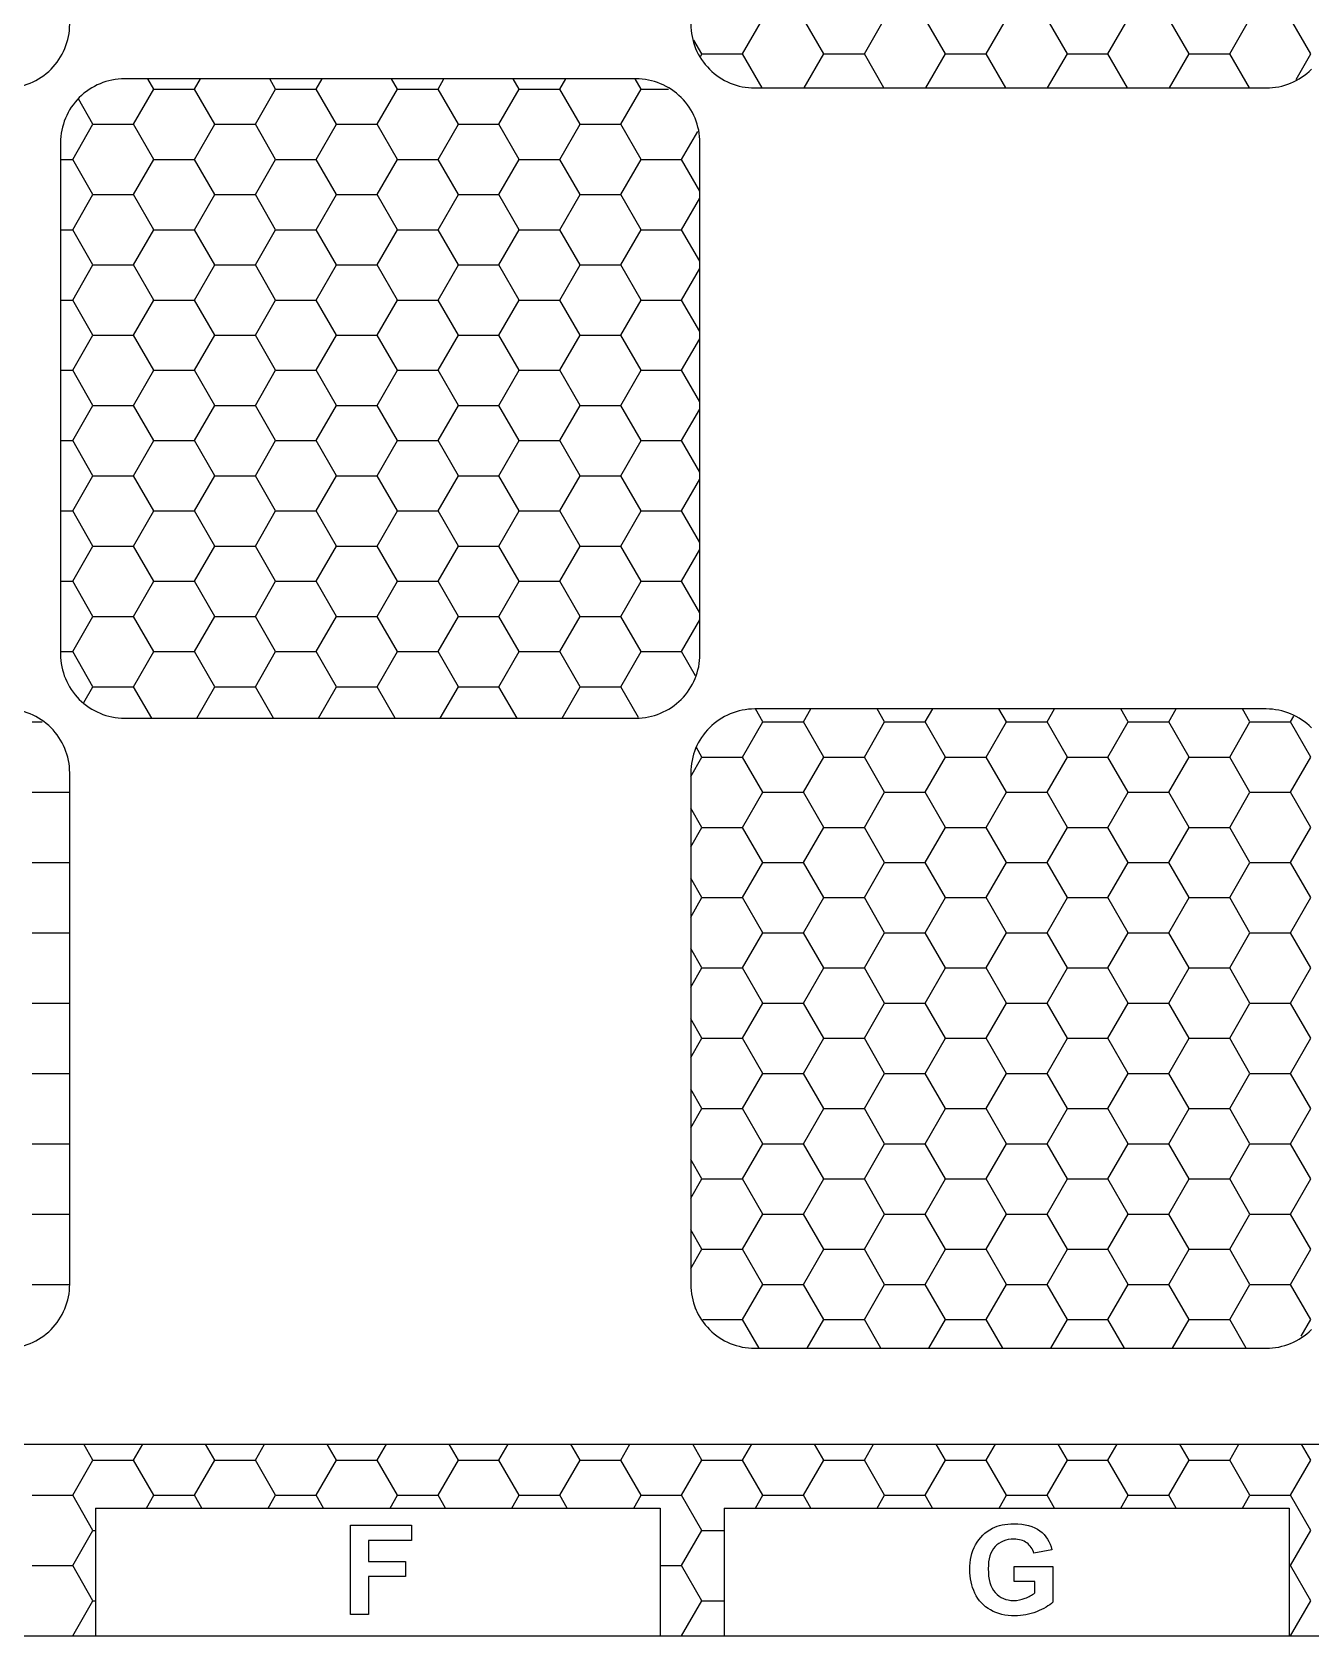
# Model space of a CAD drawing. Extents: x 0 to 11, y 0 to 11.
# Drawn here: x 6.667 to 9.168, y 0 to 3.136 of the extents above; entities that cross this region are included whole.
import ezdxf

# ---------------------------------------------------------------- set-up
doc = ezdxf.new("R2010")
doc.units = 0
doc.layers.get('0').update_dxf_attribs({"linetype": 'CONTINUOUS'})

msp = doc.modelspace()

# ---------------------------------------------------------------- linework, layer by layer
at = {"linetype": 'ByBlock'}
for p, q in [((8.0566, 3.0933), (8.0962, 3.1621)), ((8.2153, 3.0933), (8.1756, 3.1621)), ((8.2947, 3.0933), (8.3344, 3.1621)), ((8.4534, 3.0933), (8.4137, 3.1621)), ((8.5328, 3.0933), (8.5725, 3.1621)), ((8.6916, 3.0933), (8.6519, 3.1621)), ((8.7709, 3.0933), (8.8106, 3.1621)), ((8.9297, 3.0933), (8.89, 3.1621)), ((9.0091, 3.0933), (9.0487, 3.1621)), ((9.1678, 3.0933), (9.1281, 3.1621)), ((7.9772, 3.0933), (7.9616, 3.1203)), ((7.9748, 3.0891), (7.9772, 3.0933)), ((7.9772, 3.0933), (8.0566, 3.0933)), ((8.095, 3.0268), (8.0566, 3.0933)), ((8.1769, 3.0268), (8.2153, 3.0933)), ((8.2153, 3.0933), (8.2947, 3.0933)), ((8.3331, 3.0268), (8.2947, 3.0933)), ((8.415, 3.0268), (8.4534, 3.0933)), ((8.4534, 3.0933), (8.5328, 3.0933)), ((8.5712, 3.0268), (8.5328, 3.0933)), ((8.6531, 3.0268), (8.6916, 3.0933)), ((8.6916, 3.0933), (8.7709, 3.0933)), ((8.8094, 3.0268), (8.7709, 3.0933)), ((8.8913, 3.0268), (8.9297, 3.0933)), ((8.9297, 3.0933), (9.0091, 3.0933)), ((9.0475, 3.0268), (9.0091, 3.0933)), ((9.1391, 3.0436), (9.1678, 3.0933)), ((6.9056, 3.0246), (6.894, 3.0446)), ((6.985, 3.0246), (6.9966, 3.0446)), ((7.1437, 3.0246), (7.1322, 3.0446)), ((7.2231, 3.0246), (7.2347, 3.0446)), ((7.3819, 3.0246), (7.3703, 3.0446)), ((7.4612, 3.0246), (7.4728, 3.0446)), ((7.62, 3.0246), (7.6084, 3.0446)), ((7.6994, 3.0246), (7.7109, 3.0446)), ((7.8581, 3.0246), (7.8465, 3.0446)), ((6.8659, 2.9559), (6.9056, 3.0246)), ((6.9056, 3.0246), (6.985, 3.0246)), ((7.0247, 2.9559), (6.985, 3.0246)), ((7.1041, 2.9559), (7.1437, 3.0246)), ((7.1437, 3.0246), (7.2231, 3.0246)), ((7.2628, 2.9559), (7.2231, 3.0246)), ((7.3422, 2.9559), (7.3819, 3.0246)), ((7.3819, 3.0246), (7.4612, 3.0246)), ((7.5009, 2.9559), (7.4612, 3.0246)), ((7.5803, 2.9559), (7.62, 3.0246)), ((7.62, 3.0246), (7.6994, 3.0246)), ((7.7391, 2.9559), (7.6994, 3.0246)), ((7.8184, 2.9559), (7.8581, 3.0246)), ((7.8581, 3.0246), (7.9118, 3.0246)), ((6.7866, 2.9559), (6.758, 3.0053)), ((6.7469, 2.8871), (6.7866, 2.9559)), ((6.7866, 2.9559), (6.8659, 2.9559)), ((6.9056, 2.8871), (6.8659, 2.9559)), ((6.985, 2.8871), (7.0247, 2.9559)), ((7.0247, 2.9559), (7.1041, 2.9559)), ((7.1437, 2.8871), (7.1041, 2.9559)), ((7.2231, 2.8871), (7.2628, 2.9559)), ((7.2628, 2.9559), (7.3422, 2.9559)), ((7.3819, 2.8871), (7.3422, 2.9559)), ((7.4612, 2.8871), (7.5009, 2.9559)), ((7.5009, 2.9559), (7.5803, 2.9559)), ((7.62, 2.8871), (7.5803, 2.9559)), ((7.6994, 2.8871), (7.7391, 2.9559)), ((7.7391, 2.9559), (7.8184, 2.9559)), ((7.8581, 2.8871), (7.8184, 2.9559)), ((7.9375, 2.8871), (7.9689, 2.9415)), ((6.7232, 2.8871), (6.7469, 2.8871)), ((6.7866, 2.8184), (6.7469, 2.8871)), ((6.8659, 2.8184), (6.9056, 2.8871)), ((6.9056, 2.8871), (6.985, 2.8871)), ((7.0247, 2.8184), (6.985, 2.8871)), ((7.1041, 2.8184), (7.1437, 2.8871)), ((7.1437, 2.8871), (7.2231, 2.8871)), ((7.2628, 2.8184), (7.2231, 2.8871)), ((7.3422, 2.8184), (7.3819, 2.8871)), ((7.3819, 2.8871), (7.4612, 2.8871)), ((7.5009, 2.8184), (7.4612, 2.8871)), ((7.5803, 2.8184), (7.62, 2.8871)), ((7.62, 2.8871), (7.6994, 2.8871)), ((7.7391, 2.8184), (7.6994, 2.8871)), ((7.8184, 2.8184), (7.8581, 2.8871)), ((7.8581, 2.8871), (7.9375, 2.8871)), ((7.9732, 2.8252), (7.9375, 2.8871)), ((6.7469, 2.7496), (6.7866, 2.8184)), ((6.7866, 2.8184), (6.8659, 2.8184)), ((6.9056, 2.7496), (6.8659, 2.8184)), ((6.985, 2.7496), (7.0247, 2.8184)), ((7.0247, 2.8184), (7.1041, 2.8184)), ((7.1437, 2.7496), (7.1041, 2.8184)), ((7.2231, 2.7496), (7.2628, 2.8184)), ((7.2628, 2.8184), (7.3422, 2.8184)), ((7.3819, 2.7496), (7.3422, 2.8184)), ((7.4612, 2.7496), (7.5009, 2.8184)), ((7.5009, 2.8184), (7.5803, 2.8184)), ((7.62, 2.7496), (7.5803, 2.8184)), ((7.6994, 2.7496), (7.7391, 2.8184)), ((7.7391, 2.8184), (7.8184, 2.8184)), ((7.8581, 2.7496), (7.8184, 2.8184)), ((7.9375, 2.7496), (7.9732, 2.8115)), ((6.7232, 2.7496), (6.7469, 2.7496)), ((6.7866, 2.6809), (6.7469, 2.7496)), ((6.8659, 2.6809), (6.9056, 2.7496)), ((6.9056, 2.7496), (6.985, 2.7496)), ((7.0247, 2.6809), (6.985, 2.7496)), ((7.1041, 2.6809), (7.1437, 2.7496)), ((7.1437, 2.7496), (7.2231, 2.7496)), ((7.2628, 2.6809), (7.2231, 2.7496)), ((7.3422, 2.6809), (7.3819, 2.7496)), ((7.3819, 2.7496), (7.4612, 2.7496)), ((7.5009, 2.6809), (7.4612, 2.7496)), ((7.5803, 2.6809), (7.62, 2.7496)), ((7.62, 2.7496), (7.6994, 2.7496)), ((7.7391, 2.6809), (7.6994, 2.7496)), ((7.8184, 2.6809), (7.8581, 2.7496)), ((7.8581, 2.7496), (7.9375, 2.7496)), ((7.9732, 2.6878), (7.9375, 2.7496)), ((6.7469, 2.6121), (6.7866, 2.6809)), ((6.7866, 2.6809), (6.8659, 2.6809)), ((6.9056, 2.6121), (6.8659, 2.6809)), ((6.985, 2.6121), (7.0247, 2.6809)), ((7.0247, 2.6809), (7.1041, 2.6809)), ((7.1437, 2.6121), (7.1041, 2.6809)), ((7.2231, 2.6121), (7.2628, 2.6809)), ((7.2628, 2.6809), (7.3422, 2.6809)), ((7.3819, 2.6121), (7.3422, 2.6809)), ((7.4612, 2.6121), (7.5009, 2.6809)), ((7.5009, 2.6809), (7.5803, 2.6809)), ((7.62, 2.6121), (7.5803, 2.6809)), ((7.6994, 2.6121), (7.7391, 2.6809)), ((7.7391, 2.6809), (7.8184, 2.6809)), ((7.8581, 2.6121), (7.8184, 2.6809)), ((7.9375, 2.6121), (7.9732, 2.674)), ((6.7232, 2.6121), (6.7469, 2.6121)), ((6.7866, 2.5434), (6.7469, 2.6121)), ((6.8659, 2.5434), (6.9056, 2.6121)), ((6.9056, 2.6121), (6.985, 2.6121)), ((7.0247, 2.5434), (6.985, 2.6121)), ((7.1041, 2.5434), (7.1437, 2.6121)), ((7.1437, 2.6121), (7.2231, 2.6121)), ((7.2628, 2.5434), (7.2231, 2.6121)), ((7.3422, 2.5434), (7.3819, 2.6121)), ((7.3819, 2.6121), (7.4612, 2.6121)), ((7.5009, 2.5434), (7.4612, 2.6121)), ((7.5803, 2.5434), (7.62, 2.6121)), ((7.62, 2.6121), (7.6994, 2.6121)), ((7.7391, 2.5434), (7.6994, 2.6121)), ((7.8184, 2.5434), (7.8581, 2.6121)), ((7.8581, 2.6121), (7.9375, 2.6121)), ((7.9732, 2.5503), (7.9375, 2.6121)), ((6.7469, 2.4747), (6.7866, 2.5434)), ((6.7866, 2.5434), (6.8659, 2.5434)), ((6.9056, 2.4747), (6.8659, 2.5434)), ((6.985, 2.4747), (7.0247, 2.5434)), ((7.0247, 2.5434), (7.1041, 2.5434)), ((7.1437, 2.4747), (7.1041, 2.5434)), ((7.2231, 2.4747), (7.2628, 2.5434)), ((7.2628, 2.5434), (7.3422, 2.5434)), ((7.3819, 2.4747), (7.3422, 2.5434)), ((7.4612, 2.4747), (7.5009, 2.5434)), ((7.5009, 2.5434), (7.5803, 2.5434)), ((7.62, 2.4747), (7.5803, 2.5434)), ((7.6994, 2.4747), (7.7391, 2.5434)), ((7.7391, 2.5434), (7.8184, 2.5434)), ((7.8581, 2.4747), (7.8184, 2.5434)), ((7.9375, 2.4747), (7.9732, 2.5365)), ((6.7232, 2.4747), (6.7469, 2.4747)), ((6.7866, 2.4059), (6.7469, 2.4747)), ((6.8659, 2.4059), (6.9056, 2.4747)), ((6.9056, 2.4747), (6.985, 2.4747)), ((7.0247, 2.4059), (6.985, 2.4747)), ((7.1041, 2.4059), (7.1437, 2.4747)), ((7.1437, 2.4747), (7.2231, 2.4747)), ((7.2628, 2.4059), (7.2231, 2.4747)), ((7.3422, 2.4059), (7.3819, 2.4747)), ((7.3819, 2.4747), (7.4612, 2.4747)), ((7.5009, 2.4059), (7.4612, 2.4747)), ((7.5803, 2.4059), (7.62, 2.4747)), ((7.62, 2.4747), (7.6994, 2.4747)), ((7.7391, 2.4059), (7.6994, 2.4747)), ((7.8184, 2.4059), (7.8581, 2.4747)), ((7.8581, 2.4747), (7.9375, 2.4747)), ((7.9732, 2.4128), (7.9375, 2.4747)), ((6.7469, 2.3372), (6.7866, 2.4059)), ((6.7866, 2.4059), (6.8659, 2.4059)), ((6.9056, 2.3372), (6.8659, 2.4059)), ((6.985, 2.3372), (7.0247, 2.4059)), ((7.0247, 2.4059), (7.1041, 2.4059)), ((7.1437, 2.3372), (7.1041, 2.4059)), ((7.2231, 2.3372), (7.2628, 2.4059)), ((7.2628, 2.4059), (7.3422, 2.4059)), ((7.3819, 2.3372), (7.3422, 2.4059)), ((7.4612, 2.3372), (7.5009, 2.4059)), ((7.5009, 2.4059), (7.5803, 2.4059)), ((7.62, 2.3372), (7.5803, 2.4059)), ((7.6994, 2.3372), (7.7391, 2.4059)), ((7.7391, 2.4059), (7.8184, 2.4059)), ((7.8581, 2.3372), (7.8184, 2.4059)), ((7.9375, 2.3372), (7.9732, 2.399)), ((6.7232, 2.3372), (6.7469, 2.3372)), ((6.7866, 2.2684), (6.7469, 2.3372)), ((6.8659, 2.2684), (6.9056, 2.3372)), ((6.9056, 2.3372), (6.985, 2.3372)), ((7.0247, 2.2684), (6.985, 2.3372)), ((7.1041, 2.2684), (7.1437, 2.3372)), ((7.1437, 2.3372), (7.2231, 2.3372)), ((7.2628, 2.2684), (7.2231, 2.3372)), ((7.3422, 2.2684), (7.3819, 2.3372)), ((7.3819, 2.3372), (7.4612, 2.3372)), ((7.5009, 2.2684), (7.4612, 2.3372)), ((7.5803, 2.2684), (7.62, 2.3372)), ((7.62, 2.3372), (7.6994, 2.3372)), ((7.7391, 2.2684), (7.6994, 2.3372)), ((7.8184, 2.2684), (7.8581, 2.3372)), ((7.8581, 2.3372), (7.9375, 2.3372)), ((7.9732, 2.2753), (7.9375, 2.3372)), ((6.7469, 2.1997), (6.7866, 2.2684)), ((6.7866, 2.2684), (6.8659, 2.2684)), ((6.9056, 2.1997), (6.8659, 2.2684)), ((6.985, 2.1997), (7.0247, 2.2684)), ((7.0247, 2.2684), (7.1041, 2.2684)), ((7.1437, 2.1997), (7.1041, 2.2684)), ((7.2231, 2.1997), (7.2628, 2.2684)), ((7.2628, 2.2684), (7.3422, 2.2684)), ((7.3819, 2.1997), (7.3422, 2.2684)), ((7.4612, 2.1997), (7.5009, 2.2684)), ((7.5009, 2.2684), (7.5803, 2.2684)), ((7.62, 2.1997), (7.5803, 2.2684)), ((7.6994, 2.1997), (7.7391, 2.2684)), ((7.7391, 2.2684), (7.8184, 2.2684)), ((7.8581, 2.1997), (7.8184, 2.2684)), ((7.9375, 2.1997), (7.9732, 2.2616)), ((6.7232, 2.1997), (6.7469, 2.1997)), ((6.7866, 2.131), (6.7469, 2.1997)), ((6.8659, 2.131), (6.9056, 2.1997)), ((6.9056, 2.1997), (6.985, 2.1997)), ((7.0247, 2.131), (6.985, 2.1997)), ((7.1041, 2.131), (7.1437, 2.1997)), ((7.1437, 2.1997), (7.2231, 2.1997)), ((7.2628, 2.131), (7.2231, 2.1997)), ((7.3422, 2.131), (7.3819, 2.1997)), ((7.3819, 2.1997), (7.4612, 2.1997)), ((7.5009, 2.131), (7.4612, 2.1997)), ((7.5803, 2.131), (7.62, 2.1997)), ((7.62, 2.1997), (7.6994, 2.1997)), ((7.7391, 2.131), (7.6994, 2.1997)), ((7.8184, 2.131), (7.8581, 2.1997)), ((7.8581, 2.1997), (7.9375, 2.1997)), ((7.9732, 2.1378), (7.9375, 2.1997)), ((6.7469, 2.0622), (6.7866, 2.131)), ((6.7866, 2.131), (6.8659, 2.131)), ((6.9056, 2.0622), (6.8659, 2.131)), ((6.985, 2.0622), (7.0247, 2.131)), ((7.0247, 2.131), (7.1041, 2.131)), ((7.1437, 2.0622), (7.1041, 2.131)), ((7.2231, 2.0622), (7.2628, 2.131)), ((7.2628, 2.131), (7.3422, 2.131)), ((7.3819, 2.0622), (7.3422, 2.131)), ((7.4612, 2.0622), (7.5009, 2.131)), ((7.5009, 2.131), (7.5803, 2.131)), ((7.62, 2.0622), (7.5803, 2.131)), ((7.6994, 2.0622), (7.7391, 2.131)), ((7.7391, 2.131), (7.8184, 2.131)), ((7.8581, 2.0622), (7.8184, 2.131)), ((7.9375, 2.0622), (7.9732, 2.1241)), ((6.7232, 2.0622), (6.7469, 2.0622)), ((6.7866, 1.9935), (6.7469, 2.0622)), ((6.8659, 1.9935), (6.9056, 2.0622)), ((6.9056, 2.0622), (6.985, 2.0622)), ((7.0247, 1.9935), (6.985, 2.0622)), ((7.1041, 1.9935), (7.1437, 2.0622)), ((7.1437, 2.0622), (7.2231, 2.0622)), ((7.2628, 1.9935), (7.2231, 2.0622)), ((7.3422, 1.9935), (7.3819, 2.0622)), ((7.3819, 2.0622), (7.4612, 2.0622)), ((7.5009, 1.9935), (7.4612, 2.0622)), ((7.5803, 1.9935), (7.62, 2.0622)), ((7.62, 2.0622), (7.6994, 2.0622)), ((7.7391, 1.9935), (7.6994, 2.0622)), ((7.8184, 1.9935), (7.8581, 2.0622)), ((7.8581, 2.0622), (7.9375, 2.0622)), ((7.9732, 2.0004), (7.9375, 2.0622)), ((6.7469, 1.9247), (6.7866, 1.9935)), ((6.7866, 1.9935), (6.8659, 1.9935)), ((6.9056, 1.9247), (6.8659, 1.9935)), ((6.985, 1.9247), (7.0247, 1.9935)), ((7.0247, 1.9935), (7.1041, 1.9935)), ((7.1437, 1.9247), (7.1041, 1.9935)), ((7.2231, 1.9247), (7.2628, 1.9935)), ((7.2628, 1.9935), (7.3422, 1.9935)), ((7.3819, 1.9247), (7.3422, 1.9935)), ((7.4612, 1.9247), (7.5009, 1.9935)), ((7.5009, 1.9935), (7.5803, 1.9935)), ((7.62, 1.9247), (7.5803, 1.9935)), ((7.6994, 1.9247), (7.7391, 1.9935)), ((7.7391, 1.9935), (7.8184, 1.9935)), ((7.8581, 1.9247), (7.8184, 1.9935)), ((7.9375, 1.9247), (7.9732, 1.9866)), ((6.7232, 1.9247), (6.7469, 1.9247)), ((6.7866, 1.856), (6.7469, 1.9247)), ((6.8659, 1.856), (6.9056, 1.9247)), ((6.9056, 1.9247), (6.985, 1.9247)), ((7.0247, 1.856), (6.985, 1.9247)), ((7.1041, 1.856), (7.1437, 1.9247)), ((7.1437, 1.9247), (7.2231, 1.9247)), ((7.2628, 1.856), (7.2231, 1.9247)), ((7.3422, 1.856), (7.3819, 1.9247)), ((7.3819, 1.9247), (7.4612, 1.9247)), ((7.5009, 1.856), (7.4612, 1.9247)), ((7.5803, 1.856), (7.62, 1.9247)), ((7.62, 1.9247), (7.6994, 1.9247)), ((7.7391, 1.856), (7.6994, 1.9247)), ((7.8184, 1.856), (7.8581, 1.9247)), ((7.8581, 1.9247), (7.9375, 1.9247)), ((7.9648, 1.8774), (7.9375, 1.9247)), ((6.7688, 1.8253), (6.7866, 1.856)), ((6.7866, 1.856), (6.8659, 1.856)), ((6.9014, 1.7946), (6.8659, 1.856)), ((6.9893, 1.7946), (7.0247, 1.856)), ((7.0247, 1.856), (7.1041, 1.856)), ((7.1395, 1.7946), (7.1041, 1.856)), ((7.2274, 1.7946), (7.2628, 1.856)), ((7.2628, 1.856), (7.3422, 1.856)), ((7.3776, 1.7946), (7.3422, 1.856)), ((7.4655, 1.7946), (7.5009, 1.856)), ((7.5009, 1.856), (7.5803, 1.856)), ((7.6157, 1.7946), (7.5803, 1.856)), ((7.7036, 1.7946), (7.7391, 1.856)), ((7.7391, 1.856), (7.8184, 1.856)), ((7.8533, 1.7957), (7.8184, 1.856)), ((8.0962, 1.7873), (8.0817, 1.8125)), ((8.1756, 1.7873), (8.1902, 1.8125)), ((8.3344, 1.7873), (8.3198, 1.8125)), ((8.4137, 1.7873), (8.4283, 1.8125)), ((8.5725, 1.7873), (8.5579, 1.8125)), ((8.6519, 1.7873), (8.6664, 1.8125)), ((8.8106, 1.7873), (8.7961, 1.8125)), ((8.89, 1.7873), (8.9046, 1.8125)), ((9.0487, 1.7873), (9.0342, 1.8125)), ((9.1281, 1.7873), (9.1347, 1.7986)), ((6.6675, 1.7873), (6.6874, 1.7873)), ((8.0566, 1.7185), (8.0962, 1.7873)), ((8.0963, 1.7873), (8.1756, 1.7873)), ((8.2153, 1.7185), (8.1756, 1.7873)), ((8.2947, 1.7185), (8.3344, 1.7873)), ((8.3344, 1.7873), (8.4138, 1.7873)), ((8.4534, 1.7185), (8.4137, 1.7873)), ((8.5328, 1.7185), (8.5725, 1.7873)), ((8.5725, 1.7873), (8.6519, 1.7873)), ((8.6916, 1.7185), (8.6519, 1.7873)), ((8.7709, 1.7185), (8.8106, 1.7873)), ((8.8106, 1.7873), (8.89, 1.7873)), ((8.9297, 1.7185), (8.89, 1.7873)), ((9.0091, 1.7185), (9.0487, 1.7873)), ((9.0488, 1.7873), (9.1281, 1.7873)), ((9.1678, 1.7185), (9.1281, 1.7873)), ((7.9772, 1.7185), (7.9663, 1.7374)), ((7.9554, 1.6807), (7.9772, 1.7185)), ((7.9772, 1.7185), (8.0566, 1.7185)), ((8.0962, 1.6498), (8.0566, 1.7185)), ((8.1756, 1.6498), (8.2153, 1.7185)), ((8.2153, 1.7185), (8.2947, 1.7185)), ((8.3344, 1.6498), (8.2947, 1.7185)), ((8.4137, 1.6498), (8.4534, 1.7185)), ((8.4534, 1.7185), (8.5328, 1.7185)), ((8.5725, 1.6498), (8.5328, 1.7185)), ((8.6519, 1.6498), (8.6916, 1.7185)), ((8.6916, 1.7185), (8.7709, 1.7185)), ((8.8106, 1.6498), (8.7709, 1.7185)), ((8.89, 1.6498), (8.9297, 1.7185)), ((8.9297, 1.7185), (9.0091, 1.7185)), ((9.0487, 1.6498), (9.0091, 1.7185)), ((9.1281, 1.6498), (9.1678, 1.7185)), ((6.6675, 1.6498), (6.7411, 1.6498)), ((8.0566, 1.581), (8.0962, 1.6498)), ((8.0963, 1.6498), (8.1756, 1.6498)), ((8.2153, 1.581), (8.1756, 1.6498)), ((8.2947, 1.581), (8.3344, 1.6498)), ((8.3344, 1.6498), (8.4138, 1.6498)), ((8.4534, 1.581), (8.4137, 1.6498)), ((8.5328, 1.581), (8.5725, 1.6498)), ((8.5725, 1.6498), (8.6519, 1.6498)), ((8.6916, 1.581), (8.6519, 1.6498)), ((8.7709, 1.581), (8.8106, 1.6498)), ((8.8106, 1.6498), (8.89, 1.6498)), ((8.9297, 1.581), (8.89, 1.6498)), ((9.0091, 1.581), (9.0487, 1.6498)), ((9.0488, 1.6498), (9.1281, 1.6498)), ((9.1678, 1.581), (9.1281, 1.6498)), ((7.9772, 1.581), (7.9554, 1.6188)), ((7.9554, 1.5432), (7.9772, 1.581)), ((7.9772, 1.581), (8.0566, 1.581)), ((8.0962, 1.5123), (8.0566, 1.581)), ((8.1756, 1.5123), (8.2153, 1.581)), ((8.2153, 1.581), (8.2947, 1.581)), ((8.3344, 1.5123), (8.2947, 1.581)), ((8.4137, 1.5123), (8.4534, 1.581)), ((8.4534, 1.581), (8.5328, 1.581)), ((8.5725, 1.5123), (8.5328, 1.581)), ((8.6519, 1.5123), (8.6916, 1.581)), ((8.6916, 1.581), (8.7709, 1.581)), ((8.8106, 1.5123), (8.7709, 1.581)), ((8.89, 1.5123), (8.9297, 1.581)), ((8.9297, 1.581), (9.0091, 1.581)), ((9.0487, 1.5123), (9.0091, 1.581)), ((9.1281, 1.5123), (9.1678, 1.581)), ((6.6675, 1.5123), (6.7411, 1.5123)), ((8.0566, 1.4436), (8.0962, 1.5123)), ((8.0963, 1.5123), (8.1756, 1.5123)), ((8.2153, 1.4436), (8.1756, 1.5123)), ((8.2947, 1.4436), (8.3344, 1.5123)), ((8.3344, 1.5123), (8.4138, 1.5123)), ((8.4534, 1.4436), (8.4137, 1.5123)), ((8.5328, 1.4436), (8.5725, 1.5123)), ((8.5725, 1.5123), (8.6519, 1.5123)), ((8.6916, 1.4436), (8.6519, 1.5123)), ((8.7709, 1.4436), (8.8106, 1.5123)), ((8.8106, 1.5123), (8.89, 1.5123)), ((8.9297, 1.4436), (8.89, 1.5123)), ((9.0091, 1.4436), (9.0487, 1.5123)), ((9.0488, 1.5123), (9.1281, 1.5123)), ((9.1678, 1.4436), (9.1281, 1.5123)), ((7.9772, 1.4436), (7.9554, 1.4814)), ((7.9554, 1.4057), (7.9772, 1.4436)), ((7.9772, 1.4436), (8.0566, 1.4436)), ((8.0962, 1.3748), (8.0566, 1.4436)), ((8.1756, 1.3748), (8.2153, 1.4436)), ((8.2153, 1.4436), (8.2947, 1.4436)), ((8.3344, 1.3748), (8.2947, 1.4436)), ((8.4137, 1.3748), (8.4534, 1.4436)), ((8.4534, 1.4436), (8.5328, 1.4436)), ((8.5725, 1.3748), (8.5328, 1.4436)), ((8.6519, 1.3748), (8.6916, 1.4436)), ((8.6916, 1.4436), (8.7709, 1.4436)), ((8.8106, 1.3748), (8.7709, 1.4436)), ((8.89, 1.3748), (8.9297, 1.4436)), ((8.9297, 1.4436), (9.0091, 1.4436)), ((9.0487, 1.3748), (9.0091, 1.4436)), ((9.1281, 1.3748), (9.1678, 1.4436)), ((6.6675, 1.3748), (6.7411, 1.3748)), ((8.0566, 1.3061), (8.0962, 1.3748)), ((8.0963, 1.3748), (8.1756, 1.3748)), ((8.2153, 1.3061), (8.1756, 1.3748)), ((8.2947, 1.3061), (8.3344, 1.3748)), ((8.3344, 1.3748), (8.4138, 1.3748)), ((8.4534, 1.3061), (8.4137, 1.3748)), ((8.5328, 1.3061), (8.5725, 1.3748)), ((8.5725, 1.3748), (8.6519, 1.3748)), ((8.6916, 1.3061), (8.6519, 1.3748)), ((8.7709, 1.3061), (8.8106, 1.3748)), ((8.8106, 1.3748), (8.89, 1.3748)), ((8.9297, 1.3061), (8.89, 1.3748)), ((9.0091, 1.3061), (9.0487, 1.3748)), ((9.0488, 1.3748), (9.1281, 1.3748)), ((9.1678, 1.3061), (9.1281, 1.3748)), ((7.9772, 1.3061), (7.9554, 1.3439)), ((7.9554, 1.2683), (7.9772, 1.3061)), ((7.9772, 1.3061), (8.0566, 1.3061)), ((8.0962, 1.2373), (8.0566, 1.3061)), ((8.1756, 1.2373), (8.2153, 1.3061)), ((8.2153, 1.3061), (8.2947, 1.3061)), ((8.3344, 1.2373), (8.2947, 1.3061)), ((8.4137, 1.2373), (8.4534, 1.3061)), ((8.4534, 1.3061), (8.5328, 1.3061)), ((8.5725, 1.2373), (8.5328, 1.3061)), ((8.6519, 1.2373), (8.6916, 1.3061)), ((8.6916, 1.3061), (8.7709, 1.3061)), ((8.8106, 1.2373), (8.7709, 1.3061)), ((8.89, 1.2373), (8.9297, 1.3061)), ((8.9297, 1.3061), (9.0091, 1.3061)), ((9.0487, 1.2373), (9.0091, 1.3061)), ((9.1281, 1.2373), (9.1678, 1.3061)), ((6.6675, 1.2373), (6.7411, 1.2373)), ((8.0566, 1.1686), (8.0962, 1.2373)), ((8.0963, 1.2373), (8.1756, 1.2373)), ((8.2153, 1.1686), (8.1756, 1.2373)), ((8.2947, 1.1686), (8.3344, 1.2373)), ((8.3344, 1.2373), (8.4138, 1.2373)), ((8.4534, 1.1686), (8.4137, 1.2373)), ((8.5328, 1.1686), (8.5725, 1.2373)), ((8.5725, 1.2373), (8.6519, 1.2373)), ((8.6916, 1.1686), (8.6519, 1.2373)), ((8.7709, 1.1686), (8.8106, 1.2373)), ((8.8106, 1.2373), (8.89, 1.2373)), ((8.9297, 1.1686), (8.89, 1.2373)), ((9.0091, 1.1686), (9.0487, 1.2373)), ((9.0488, 1.2373), (9.1281, 1.2373)), ((9.1678, 1.1686), (9.1281, 1.2373)), ((7.9772, 1.1686), (7.9554, 1.2064)), ((7.9554, 1.1308), (7.9772, 1.1686)), ((7.9772, 1.1686), (8.0566, 1.1686)), ((8.0962, 1.0999), (8.0566, 1.1686)), ((8.1756, 1.0999), (8.2153, 1.1686)), ((8.2153, 1.1686), (8.2947, 1.1686)), ((8.3344, 1.0999), (8.2947, 1.1686)), ((8.4137, 1.0999), (8.4534, 1.1686)), ((8.4534, 1.1686), (8.5328, 1.1686)), ((8.5725, 1.0999), (8.5328, 1.1686)), ((8.6519, 1.0999), (8.6916, 1.1686)), ((8.6916, 1.1686), (8.7709, 1.1686)), ((8.8106, 1.0999), (8.7709, 1.1686)), ((8.89, 1.0999), (8.9297, 1.1686)), ((8.9297, 1.1686), (9.0091, 1.1686)), ((9.0487, 1.0999), (9.0091, 1.1686)), ((9.1281, 1.0999), (9.1678, 1.1686)), ((6.6675, 1.0999), (6.7411, 1.0999)), ((8.0566, 1.0311), (8.0962, 1.0999)), ((8.0963, 1.0999), (8.1756, 1.0999)), ((8.2153, 1.0311), (8.1756, 1.0999)), ((8.2947, 1.0311), (8.3344, 1.0999)), ((8.3344, 1.0999), (8.4138, 1.0999)), ((8.4534, 1.0311), (8.4137, 1.0999)), ((8.5328, 1.0311), (8.5725, 1.0999)), ((8.5725, 1.0999), (8.6519, 1.0999)), ((8.6916, 1.0311), (8.6519, 1.0999)), ((8.7709, 1.0311), (8.8106, 1.0999)), ((8.8106, 1.0999), (8.89, 1.0999)), ((8.9297, 1.0311), (8.89, 1.0999)), ((9.0091, 1.0311), (9.0487, 1.0999)), ((9.0488, 1.0999), (9.1281, 1.0999)), ((9.1678, 1.0311), (9.1281, 1.0999)), ((7.9772, 1.0311), (7.9554, 1.0689)), ((7.9554, 0.9933), (7.9772, 1.0311)), ((7.9772, 1.0311), (8.0566, 1.0311)), ((8.0962, 0.9624), (8.0566, 1.0311)), ((8.1756, 0.9624), (8.2153, 1.0311)), ((8.2153, 1.0311), (8.2947, 1.0311)), ((8.3344, 0.9624), (8.2947, 1.0311)), ((8.4137, 0.9624), (8.4534, 1.0311)), ((8.4534, 1.0311), (8.5328, 1.0311)), ((8.5725, 0.9624), (8.5328, 1.0311)), ((8.6519, 0.9624), (8.6916, 1.0311)), ((8.6916, 1.0311), (8.7709, 1.0311)), ((8.8106, 0.9624), (8.7709, 1.0311)), ((8.89, 0.9624), (8.9297, 1.0311)), ((8.9297, 1.0311), (9.0091, 1.0311)), ((9.0487, 0.9624), (9.0091, 1.0311)), ((9.1281, 0.9624), (9.1678, 1.0311)), ((6.6675, 0.9624), (6.7411, 0.9624)), ((8.0566, 0.8936), (8.0962, 0.9624)), ((8.0963, 0.9624), (8.1756, 0.9624)), ((8.2153, 0.8936), (8.1756, 0.9624)), ((8.2947, 0.8936), (8.3344, 0.9624)), ((8.3344, 0.9624), (8.4138, 0.9624)), ((8.4534, 0.8936), (8.4137, 0.9624)), ((8.5328, 0.8936), (8.5725, 0.9624)), ((8.5725, 0.9624), (8.6519, 0.9624)), ((8.6916, 0.8936), (8.6519, 0.9624)), ((8.7709, 0.8936), (8.8106, 0.9624)), ((8.8106, 0.9624), (8.89, 0.9624)), ((8.9297, 0.8936), (8.89, 0.9624)), ((9.0091, 0.8936), (9.0487, 0.9624)), ((9.0488, 0.9624), (9.1281, 0.9624)), ((9.1678, 0.8936), (9.1281, 0.9624)), ((7.9772, 0.8936), (7.9554, 0.9314)), ((7.9554, 0.8558), (7.9772, 0.8936)), ((7.9772, 0.8936), (8.0566, 0.8936)), ((8.0962, 0.8249), (8.0566, 0.8936)), ((8.1756, 0.8249), (8.2153, 0.8936)), ((8.2153, 0.8936), (8.2947, 0.8936)), ((8.3344, 0.8249), (8.2947, 0.8936)), ((8.4137, 0.8249), (8.4534, 0.8936)), ((8.4534, 0.8936), (8.5328, 0.8936)), ((8.5725, 0.8249), (8.5328, 0.8936)), ((8.6519, 0.8249), (8.6916, 0.8936)), ((8.6916, 0.8936), (8.7709, 0.8936)), ((8.8106, 0.8249), (8.7709, 0.8936)), ((8.89, 0.8249), (8.9297, 0.8936)), ((8.9297, 0.8936), (9.0091, 0.8936)), ((9.0487, 0.8249), (9.0091, 0.8936)), ((9.1281, 0.8249), (9.1678, 0.8936)), ((6.6675, 0.8249), (6.7411, 0.8249)), ((8.0566, 0.7561), (8.0962, 0.8249)), ((8.0963, 0.8249), (8.1756, 0.8249)), ((8.2153, 0.7561), (8.1756, 0.8249)), ((8.2947, 0.7561), (8.3344, 0.8249)), ((8.3344, 0.8249), (8.4138, 0.8249)), ((8.4534, 0.7561), (8.4137, 0.8249)), ((8.5328, 0.7561), (8.5725, 0.8249)), ((8.5725, 0.8249), (8.6519, 0.8249)), ((8.6916, 0.7561), (8.6519, 0.8249)), ((8.7709, 0.7561), (8.8106, 0.8249)), ((8.8106, 0.8249), (8.89, 0.8249)), ((8.9297, 0.7561), (8.89, 0.8249)), ((9.0091, 0.7561), (9.0487, 0.8249)), ((9.0488, 0.8249), (9.1281, 0.8249)), ((9.1678, 0.7561), (9.1281, 0.8249)), ((7.9772, 0.7561), (7.9554, 0.794)), ((7.9554, 0.7183), (7.9772, 0.7561)), ((7.9772, 0.7561), (8.0566, 0.7561)), ((8.0962, 0.6874), (8.0566, 0.7561)), ((8.1756, 0.6874), (8.2153, 0.7561)), ((8.2153, 0.7561), (8.2947, 0.7561)), ((8.3344, 0.6874), (8.2947, 0.7561)), ((8.4137, 0.6874), (8.4534, 0.7561)), ((8.4534, 0.7561), (8.5328, 0.7561)), ((8.5725, 0.6874), (8.5328, 0.7561)), ((8.6519, 0.6874), (8.6916, 0.7561)), ((8.6916, 0.7561), (8.7709, 0.7561)), ((8.8106, 0.6874), (8.7709, 0.7561)), ((8.89, 0.6874), (8.9297, 0.7561)), ((8.9297, 0.7561), (9.0091, 0.7561)), ((9.0487, 0.6874), (9.0091, 0.7561)), ((9.1281, 0.6874), (9.1678, 0.7561)), ((6.6675, 0.6874), (6.7411, 0.6874)), ((8.0566, 0.6187), (8.0962, 0.6874)), ((8.0963, 0.6874), (8.1756, 0.6874)), ((8.2153, 0.6187), (8.1756, 0.6874)), ((8.2947, 0.6187), (8.3344, 0.6874)), ((8.3344, 0.6874), (8.4138, 0.6874)), ((8.4534, 0.6187), (8.4137, 0.6874)), ((8.5328, 0.6187), (8.5725, 0.6874)), ((8.5725, 0.6874), (8.6519, 0.6874)), ((8.6916, 0.6187), (8.6519, 0.6874)), ((8.7709, 0.6187), (8.8106, 0.6874)), ((8.8106, 0.6874), (8.89, 0.6874)), ((8.9297, 0.6187), (8.89, 0.6874)), ((9.0091, 0.6187), (9.0487, 0.6874)), ((9.0488, 0.6874), (9.1281, 0.6874)), ((9.1678, 0.6187), (9.1281, 0.6874)), ((7.9663, 0.6376), (7.9648, 0.6402)), ((7.9789, 0.6187), (8.0566, 0.6187)), ((8.089, 0.5625), (8.0566, 0.6187)), ((8.1829, 0.5625), (8.2153, 0.6187)), ((8.2153, 0.6187), (8.2947, 0.6187)), ((8.3271, 0.5625), (8.2947, 0.6187)), ((8.421, 0.5625), (8.4534, 0.6187)), ((8.4534, 0.6187), (8.5328, 0.6187)), ((8.5652, 0.5625), (8.5328, 0.6187)), ((8.6591, 0.5625), (8.6916, 0.6187)), ((8.6916, 0.6187), (8.7709, 0.6187)), ((8.8034, 0.5625), (8.7709, 0.6187)), ((8.8973, 0.5625), (8.9297, 0.6187)), ((8.9297, 0.6187), (9.0091, 0.6187)), ((9.0415, 0.5625), (9.0091, 0.6187)), ((9.1488, 0.5858), (9.1678, 0.6187)), ((6.7866, 0.3437), (6.7685, 0.375)), ((6.8659, 0.3437), (6.884, 0.375)), ((7.0247, 0.3437), (7.0066, 0.375)), ((7.1041, 0.3437), (7.1221, 0.375)), ((7.2628, 0.3437), (7.2447, 0.375)), ((7.3422, 0.3437), (7.3603, 0.375)), ((7.5009, 0.3437), (7.4829, 0.375)), ((7.5803, 0.3437), (7.5984, 0.375)), ((7.7391, 0.3437), (7.721, 0.375)), ((7.8184, 0.3437), (7.8365, 0.375)), ((7.9772, 0.3437), (7.9591, 0.375)), ((8.0566, 0.3437), (8.0746, 0.375)), ((8.2153, 0.3437), (8.1972, 0.375)), ((8.2947, 0.3437), (8.3128, 0.375)), ((8.4534, 0.3437), (8.4354, 0.375)), ((8.5328, 0.3437), (8.5509, 0.375)), ((8.6916, 0.3437), (8.6735, 0.375)), ((8.7709, 0.3437), (8.789, 0.375)), ((8.9297, 0.3437), (8.9116, 0.375)), ((9.0091, 0.3437), (9.0271, 0.375)), ((9.1678, 0.3437), (9.1497, 0.375)), ((6.7469, 0.275), (6.7866, 0.3437)), ((6.7866, 0.3437), (6.8659, 0.3437)), ((6.9056, 0.275), (6.8659, 0.3437)), ((6.985, 0.275), (7.0247, 0.3437)), ((7.0247, 0.3437), (7.1041, 0.3437)), ((7.1437, 0.275), (7.1041, 0.3437)), ((7.2231, 0.275), (7.2628, 0.3437)), ((7.2628, 0.3437), (7.3422, 0.3437)), ((7.3819, 0.275), (7.3422, 0.3437)), ((7.4612, 0.275), (7.5009, 0.3437)), ((7.5009, 0.3437), (7.5803, 0.3437)), ((7.62, 0.275), (7.5803, 0.3437)), ((7.6994, 0.275), (7.7391, 0.3437)), ((7.7391, 0.3437), (7.8184, 0.3437)), ((7.8581, 0.275), (7.8184, 0.3437)), ((7.9375, 0.275), (7.9772, 0.3437)), ((7.9772, 0.3437), (8.0566, 0.3437)), ((8.0962, 0.275), (8.0566, 0.3437)), ((8.1756, 0.275), (8.2153, 0.3437)), ((8.2153, 0.3437), (8.2947, 0.3437)), ((8.3344, 0.275), (8.2947, 0.3437)), ((8.4137, 0.275), (8.4534, 0.3437)), ((8.4534, 0.3437), (8.5328, 0.3437)), ((8.5725, 0.275), (8.5328, 0.3437)), ((8.6519, 0.275), (8.6916, 0.3437)), ((8.6916, 0.3437), (8.7709, 0.3437)), ((8.8106, 0.275), (8.7709, 0.3437)), ((8.89, 0.275), (8.9297, 0.3437)), ((8.9297, 0.3437), (9.0091, 0.3437)), ((9.0487, 0.275), (9.0091, 0.3437)), ((9.1281, 0.275), (9.1678, 0.3437)), ((6.6675, 0.275), (6.7469, 0.275)), ((6.7866, 0.2062), (6.7469, 0.275)), ((6.8912, 0.25), (6.9056, 0.275)), ((6.9056, 0.275), (6.985, 0.275)), ((6.9994, 0.25), (6.985, 0.275)), ((7.1293, 0.25), (7.1437, 0.275)), ((7.1437, 0.275), (7.2231, 0.275)), ((7.2375, 0.25), (7.2231, 0.275)), ((7.3675, 0.25), (7.3819, 0.275)), ((7.3819, 0.275), (7.4612, 0.275)), ((7.4757, 0.25), (7.4612, 0.275)), ((7.6056, 0.25), (7.62, 0.275)), ((7.62, 0.275), (7.6994, 0.275)), ((7.7138, 0.25), (7.6994, 0.275)), ((7.8437, 0.25), (7.8581, 0.275)), ((7.8581, 0.275), (7.9375, 0.275)), ((7.9772, 0.2062), (7.9375, 0.275)), ((8.0818, 0.25), (8.0962, 0.275)), ((8.0963, 0.275), (8.1756, 0.275)), ((8.19, 0.25), (8.1756, 0.275)), ((8.32, 0.25), (8.3344, 0.275)), ((8.3344, 0.275), (8.4138, 0.275)), ((8.4282, 0.25), (8.4137, 0.275)), ((8.5581, 0.25), (8.5725, 0.275)), ((8.5725, 0.275), (8.6519, 0.275)), ((8.6663, 0.25), (8.6519, 0.275)), ((8.7962, 0.25), (8.8106, 0.275)), ((8.8106, 0.275), (8.89, 0.275)), ((8.9044, 0.25), (8.89, 0.275)), ((9.0343, 0.25), (9.0487, 0.275)), ((9.0488, 0.275), (9.1281, 0.275)), ((9.1678, 0.2062), (9.1281, 0.275)), ((6.7469, 0.1375), (6.7866, 0.2062)), ((6.7866, 0.2062), (6.7917, 0.2062)), ((7.9375, 0.1375), (7.9772, 0.2062)), ((7.9772, 0.2062), (8.0208, 0.2062)), ((9.1281, 0.1375), (9.1678, 0.2062)), ((6.6675, 0.1375), (6.7469, 0.1375)), ((6.7866, 0.0687), (6.7469, 0.1375)), ((7.8958, 0.1375), (7.9375, 0.1375)), ((7.9772, 0.0687), (7.9375, 0.1375)), ((9.125, 0.1375), (9.1281, 0.1375)), ((9.1678, 0.0687), (9.1281, 0.1375)), ((6.7469, 0), (6.7866, 0.0687)), ((6.7866, 0.0687), (6.7917, 0.0687)), ((7.9375, 0), (7.9772, 0.0687)), ((7.9772, 0.0687), (8.0208, 0.0687)), ((9.1281, 0), (9.1678, 0.0687))]:
    msp.add_line(p, q, dxfattribs=at)
at = {"color": 7}
for p, q in [((7.8482, 3.0446), (6.8482, 3.0446)), ((8.0804, 3.0268), (9.0804, 3.0268)), ((6.7232, 2.9196), (6.7232, 1.9196)), ((7.9732, 1.9196), (7.9732, 2.9196)), ((6.8482, 1.7946), (7.8482, 1.7946)), ((9.0804, 1.8125), (8.0804, 1.8125)), ((6.7411, 0.6875), (6.7411, 1.6875)), ((7.9554, 1.6875), (7.9554, 0.6875)), ((8.0804, 0.5625), (9.0804, 0.5625)), ((0.5625, 0.375), (10.4375, 0.375)), ((6.7917, 0.25), (7.8958, 0.25)), ((6.7917, 0.25), (6.7917, 0)), ((7.8958, 0.25), (7.8958, 0)), ((8.0208, 0.25), (9.125, 0.25)), ((8.0208, 0.25), (8.0208, 0)), ((9.125, 0.25), (9.125, 0)), ((7.2901, 0.0422), (7.2901, 0.2163)), ((7.2901, 0.2163), (7.4094, 0.2163)), ((7.4094, 0.2163), (7.4094, 0.1868)), ((7.4094, 0.1868), (7.3253, 0.1868)), ((7.3253, 0.1868), (7.3253, 0.1456)), ((8.6612, 0.1681), (8.6263, 0.1615)), ((7.3253, 0.1456), (7.3979, 0.1456)), ((7.3979, 0.1456), (7.3979, 0.1162)), ((8.5877, 0.1062), (8.5877, 0.1355)), ((8.5877, 0.1355), (8.6634, 0.1355)), ((8.6634, 0.1355), (8.6634, 0.0662)), ((7.3979, 0.1162), (7.3253, 0.1162)), ((7.3253, 0.1162), (7.3253, 0.0422)), ((8.6279, 0.1062), (8.5877, 0.1062)), ((8.6279, 0.0841), (8.6279, 0.1062)), ((7.3253, 0.0422), (7.2901, 0.0422)), ((0.25, 0), (10.75, 0))]:
    msp.add_line(p, q, dxfattribs=at)
for points in [[(6.7045, 3.0634), (6.7279, 3.0868), (6.7411, 3.1186), (6.7411, 3.1518)], [(7.9554, 3.1518), (7.9554, 3.1186), (7.9685, 3.0868), (7.992, 3.0634)], [(6.6161, 3.0268), (6.6492, 3.0268), (6.681, 3.04), (6.7045, 3.0634)], [(6.8482, 3.0446), (6.8151, 3.0446), (6.7833, 3.0315), (6.7598, 3.008)], [(7.9366, 3.008), (7.9132, 3.0315), (7.8814, 3.0446), (7.8482, 3.0446)], [(7.992, 3.0634), (8.0154, 3.04), (8.0472, 3.0268), (8.0804, 3.0268)], [(9.0804, 3.0268), (9.1135, 3.0268), (9.1453, 3.04), (9.1687, 3.0634)], [(6.7598, 3.008), (6.7364, 2.9846), (6.7232, 2.9528), (6.7232, 2.9196)], [(7.9732, 2.9196), (7.9732, 2.9528), (7.96, 2.9846), (7.9366, 3.008)], [(6.7232, 1.9196), (6.7232, 1.8865), (6.7364, 1.8547), (6.7598, 1.8313)], [(7.9366, 1.8313), (7.96, 1.8547), (7.9732, 1.8865), (7.9732, 1.9196)], [(6.7598, 1.8313), (6.7833, 1.8078), (6.8151, 1.7946), (6.8482, 1.7946)], [(7.8482, 1.7946), (7.8814, 1.7946), (7.9132, 1.8078), (7.9366, 1.8313)], [(6.7045, 1.7759), (6.681, 1.7993), (6.6492, 1.8125), (6.6161, 1.8125)], [(8.0804, 1.8125), (8.0472, 1.8125), (8.0154, 1.7993), (7.992, 1.7759)], [(9.1687, 1.7759), (9.1453, 1.7993), (9.1135, 1.8125), (9.0804, 1.8125)], [(6.7411, 1.6875), (6.7411, 1.7207), (6.7279, 1.7524), (6.7045, 1.7759)], [(7.992, 1.7759), (7.9685, 1.7524), (7.9554, 1.7207), (7.9554, 1.6875)], [(6.7045, 0.5991), (6.7279, 0.6226), (6.7411, 0.6543), (6.7411, 0.6875)], [(7.9554, 0.6875), (7.9554, 0.6543), (7.9685, 0.6226), (7.992, 0.5991)], [(6.6161, 0.5625), (6.6492, 0.5625), (6.681, 0.5757), (6.7045, 0.5991)], [(7.992, 0.5991), (8.0154, 0.5757), (8.0472, 0.5625), (8.0804, 0.5625)], [(9.0804, 0.5625), (9.1135, 0.5625), (9.1453, 0.5757), (9.1687, 0.5991)], [(8.5121, 0.1781), (8.5197, 0.1922), (8.5308, 0.203), (8.5454, 0.2106)], [(8.5454, 0.2106), (8.5566, 0.2163), (8.5705, 0.2192), (8.5871, 0.2192)], [(8.5871, 0.1892), (8.5717, 0.1892), (8.5595, 0.1843), (8.5505, 0.1746)], [(8.5871, 0.2192), (8.6087, 0.2192), (8.6256, 0.2147), (8.6377, 0.2056)], [(8.6124, 0.1818), (8.6057, 0.1867), (8.5972, 0.1892), (8.5871, 0.1892)], [(8.6377, 0.2056), (8.6499, 0.1966), (8.6577, 0.184), (8.6612, 0.1681)], [(8.5007, 0.1298), (8.5007, 0.1479), (8.5045, 0.1641), (8.5121, 0.1781)], [(8.5505, 0.1746), (8.5414, 0.1648), (8.5369, 0.1504), (8.5369, 0.1312)], [(8.6263, 0.1615), (8.6238, 0.1701), (8.6192, 0.1768), (8.6124, 0.1818)], [(8.5109, 0.0835), (8.5041, 0.0977), (8.5007, 0.1131), (8.5007, 0.1298)], [(8.5369, 0.1312), (8.5369, 0.1106), (8.5415, 0.0951), (8.5506, 0.0848)], [(8.5414, 0.0507), (8.5279, 0.0583), (8.5177, 0.0692), (8.5109, 0.0835)], [(8.5506, 0.0848), (8.5598, 0.0744), (8.5719, 0.0693), (8.5867, 0.0693)], [(8.5867, 0.0693), (8.5941, 0.0693), (8.6015, 0.0707), (8.6089, 0.0736)], [(8.6089, 0.0736), (8.6163, 0.0765), (8.6226, 0.08), (8.6279, 0.0841)], [(8.6634, 0.0662), (8.6561, 0.0591), (8.6454, 0.0528), (8.6314, 0.0474)], [(8.589, 0.0392), (8.5708, 0.0392), (8.5549, 0.043), (8.5414, 0.0507)], [(8.6314, 0.0474), (8.6175, 0.0419), (8.6033, 0.0392), (8.589, 0.0392)]]:
    msp.add_open_spline(points, degree=3, dxfattribs=at)

doc.saveas('drawing.dxf')
